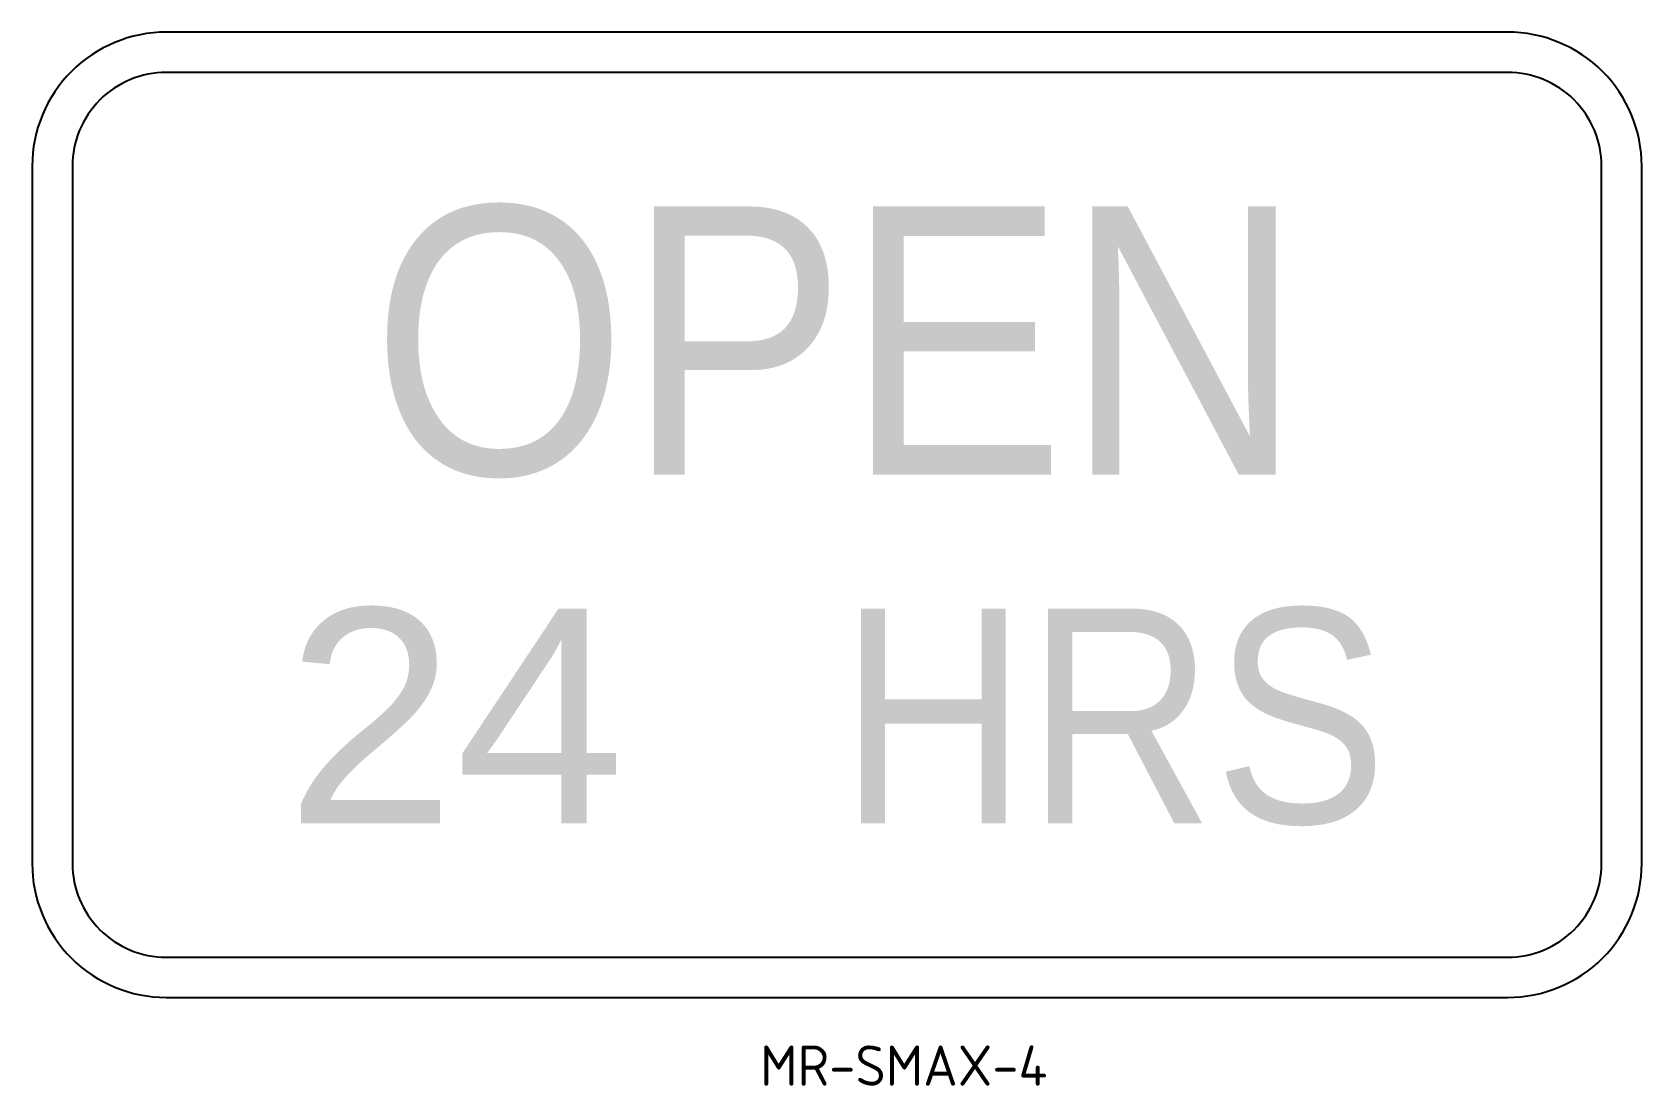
# Model space of a CAD drawing. Extents: x 147 to 267, y 163 to 242.
import ezdxf
from ezdxf.enums import TextEntityAlignment as Align

# ---------------------------------------------------------------- set-up
doc = ezdxf.new("R2010")
doc.units = 0
doc.layers.add('T25', color=1, linetype='CONTINUOUS')
doc.styles.add('DSERIES', font='Dseries')
doc.styles.add('ISO', font='iso3098b.shx')

msp = doc.modelspace()

# ---------------------------------------------------------------- linework, layer by layer
at = {"layer": 'T25', "color": 3}
for points in [[(156.77, 169.83), (256.77, 169.83, 0.414214), (266.77, 179.83), (266.77, 231.83, 0.414214), (256.77, 241.83), (156.77, 241.83, 0.414214), (146.77, 231.83), (146.77, 179.83, 0.414214)], [(156.77, 172.83), (256.77, 172.83, 0.414214), (263.77, 179.83), (263.77, 231.83, 0.414214), (256.77, 238.83), (156.77, 238.83, 0.414214), (149.77, 231.83), (149.77, 179.83, 0.414214)]]:
    msp.add_lwpolyline(points, format="xyb", close=True, dxfattribs=at)

# ---------------------------------------------------------------- texts
at = {"layer": 'T25', "linetype": 'Continuous', "style": 'DSERIES'}
for s, height, width, p, p2 in [('OPEN', 20, 1.023599, (172.07, 208.83), (241.47, 208.83)), ('24', 16, 0.958333, (165.67, 182.83), (190.97, 182.83)), ('HRS', 16, 0.997382, (206.97, 182.83), (247.77, 182.83))]:
    msp.add_text(s, height=height, dxfattribs=dict(at, width=width)).set_placement(p, p2, align=Align.FIT)
at = {"layer": 'T25', "color": 3, "style": 'ISO'}
msp.add_text('MR-SMAX-4', height=3, dxfattribs=at).set_placement((201.04, 163.25))

doc.saveas('drawing.dxf')
